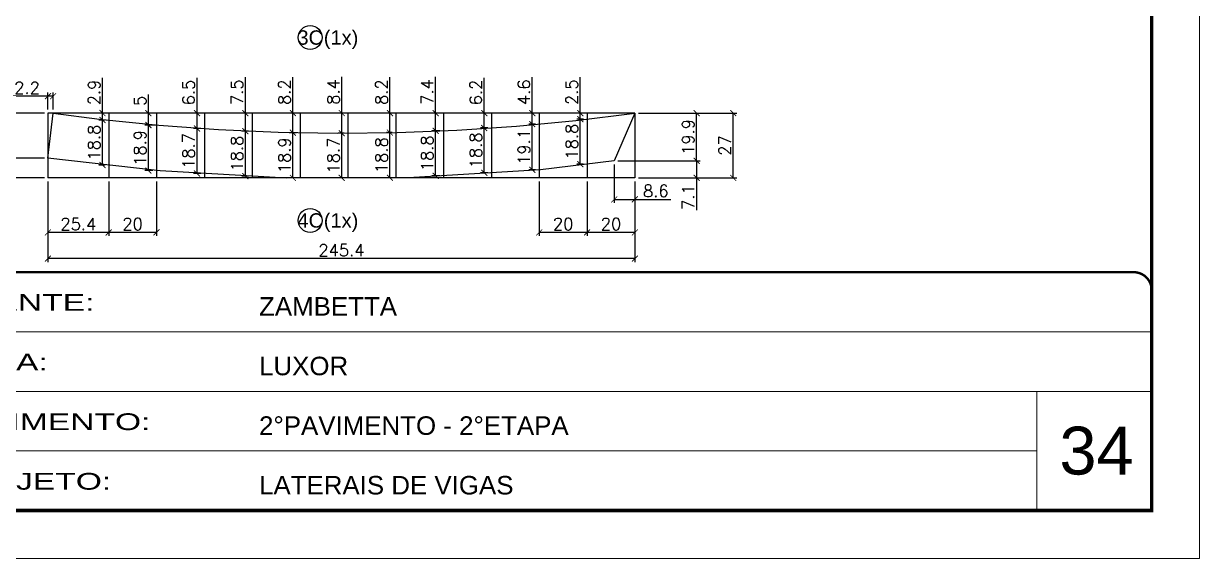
# Model space of a CAD drawing. Extents: x -15895 to 12929, y -2522 to 15173.
# Drawn here: x 5396 to 6379, y 4369 to 4816 of the extents above; entities that cross this region are included whole.
import ezdxf
from ezdxf.enums import TextEntityAlignment as Align

# ---------------------------------------------------------------- set-up
doc = ezdxf.new("R2010")
doc.units = 0
doc.header["$PDMODE"] = 35
doc.header["$PDSIZE"] = -10
doc.linetypes.add('CONTINUO', pattern=[0])
doc.linetypes.add('DASHED', pattern=[0.75, 0.5, -0.25])
for name, color, linetype, lineweight in [('CARIMBO', 255, 'Continuous', 9), ('Folhas', 255, 'Continuous', 9), ('SARRAFO DE PRESSAO', 251, 'DASHED', 9)]:
    doc.layers.add(name, color=color, linetype=linetype, lineweight=lineweight)
doc.layers.add('COTA', color=241, linetype='Continuous')
doc.layers.add('Romaneio', color=10, linetype='Continuous')
doc.styles.add('ARIAL', font='arial.ttf')
doc.styles.add('Romans', font='romans.shx')
doc.styles.add('Tecnologia', font='')
doc.styles.get('Tecnologia').set_extended_font_data('Forgotten Futurist')
doc.dimstyles.new('Cota Seção (2x)', dxfattribs={"dimtxt": 10, "dimasz": 5, "dimexe": 3, "dimexo": 3, "dimgap": 2, "dimtad": 3, "dimdec": 1, "dimlfac": 0.5, "dimzin": 12, "dimdsep": 46, "dimtxsty": 'Romans', "dimblk": 'ARCHTICK', "dimcen": 0, "dimclrd": 4, "dimclre": 4, "dimclrt": 1, "dimadec": 1, "dimazin": 3, "dimtfac": 1, "dimtdec": 1, "dimtmove": 0, "dimatfit": 3, "dimldrblk": 'OBLIQUE', "dimfxl": 1, "dimtolj": 1, "dimtzin": 12, "dimarcsym": 0})

# ---------------------------------------------------------------- blocks, each defined once
blk = doc.blocks.new('9999999999')
at = {"color": 30, "linetype": 'CONTINUO'}
for p, q in [((98564.56, 34379.64), (99583.98, 34379.64)), ((98564.56, 34329.83), (99487.98, 34329.83)), ((99583.98, 34329.83), (99487.98, 34329.83)), ((99487.98, 34329.83), (99487.98, 34230.21)), ((98564.56, 34280.02), (99487.98, 34280.02))]:
    blk.add_line(p, q, dxfattribs=at)
at = {"color": 30, "linetype": 'CONTINUO', "const_width": 2}
blk.add_lwpolyline([(99583.98, 34230.21), (99583.98, 34414.45, 0.414214), (99568.98, 34429.45), (98228.98, 34429.45, 0.414214), (98213.98, 34414.45), (98213.98, 34245.21, 0.414214), (98228.98, 34230.21), (99583.98, 34230.21)], format="xyb", dxfattribs=at)
at = {"layer": 'Folhas'}
blk.add_lwpolyline([(98138.98, 34190.21), (99623.98, 34190.21), (99623.98, 35240.21), (98138.98, 35240.21)], close=True, dxfattribs=at)
at = {"layer": 'Folhas', "color": 30, "const_width": 3}
blk.add_lwpolyline([(98213.98, 34230.21), (99583.98, 34230.21), (99583.98, 35200.21), (98213.98, 35200.21)], close=True, dxfattribs=at)
at = {"color": 7, "linetype": 'Continuous', "ltscale": 5, "style": 'ARIAL'}
for s, height, p in [('ZAMBETTA', 15.483, (98837.68, 34393.13)), ('LUXOR', 15.483, (98837.68, 34343.32)), ('2°PAVIMENTO - 2°ETAPA', 15.4829, (98837.68, 34293.51)), ('LATERAIS DE VIGAS', 15.4829, (98837.68, 34243.7))]:
    blk.add_text(s, height=height, dxfattribs=at).set_placement(p)
at = {"layer": 'Folhas', "color": 7, "style": 'Tecnologia', "width": 1.5}
for s, p in [('CLIENTE:', (98573.65, 34397.17)), ('OBRA:', (98573.65, 34347.31)), ('PAVIMENTO:', (98573.65, 34297.5)), ('PROJETO:', (98573.65, 34247.69))]:
    blk.add_text(s, height=14, dxfattribs=at).set_placement(p)
blk = doc.blocks.new('_ArchTick')
at = {"color": 0, "linetype": 'ByBlock', "const_width": 0.15}
blk.add_lwpolyline([(-0.5, -0.5), (0.5, 0.5)], dxfattribs=at)
blk = doc.blocks.new('*D1652')
at = {"layer": 'COTA', "color": 4, "lineweight": -2, "transparency": 16777216}
for p, q in [((5416.56, 4684.33), (5416.56, 4616.85)), ((5907.33, 4684.33), (5907.33, 4616.85)), ((5907.33, 4619.85), (5416.56, 4619.85))]:
    blk.add_line(p, q, dxfattribs=at)
at = {"layer": 'Defpoints', "color": 0, "transparency": 16777216}
for p in [(5416.56, 4687.33), (5907.33, 4687.33), (5416.56, 4619.85)]:
    blk.add_point(p, dxfattribs=at)
at = {"layer": 'COTA', "color": 4, "lineweight": -2, "transparency": 16777216, "xscale": 5, "yscale": 5, "zscale": 5, "rotation": 180}
blk.add_blockref('_ArchTick', (5416.56, 4619.85), dxfattribs=at)
at = {"layer": 'COTA', "color": 4, "lineweight": -2, "transparency": 16777216, "xscale": 5, "yscale": 5, "zscale": 5}
blk.add_blockref('_ArchTick', (5907.33, 4619.85), dxfattribs=at)
at = {"layer": 'COTA', "color": 1, "transparency": 16777216, "insert": (5661.95, 4626.85), "char_height": 10, "attachment_point": 5, "style": 'Romans'}
blk.add_mtext('\\A1;245.4', dxfattribs=at)
blk = doc.blocks.new('_Oblique')
at = {"color": 0, "linetype": 'ByBlock', "lineweight": -2}
blk.add_line((-0.5, -0.5), (0.5, 0.5), dxfattribs=at)
blk = doc.blocks.new('*D1653')
at = {"layer": 'COTA', "color": 4, "lineweight": -2, "transparency": 16777216}
for p, q in [((5867.33, 4684.33), (5867.33, 4638.74)), ((5907.33, 4684.33), (5907.33, 4638.74)), ((5907.33, 4641.74), (5867.33, 4641.74))]:
    blk.add_line(p, q, dxfattribs=at)
at = {"layer": 'Defpoints', "color": 0, "transparency": 16777216}
for p in [(5867.33, 4687.33), (5907.33, 4687.33), (5867.33, 4641.74)]:
    blk.add_point(p, dxfattribs=at)
at = {"layer": 'COTA', "color": 4, "lineweight": -2, "transparency": 16777216, "xscale": 5, "yscale": 5, "zscale": 5, "rotation": 180}
blk.add_blockref('_ArchTick', (5867.33, 4641.74), dxfattribs=at)
at = {"layer": 'COTA', "color": 4, "lineweight": -2, "transparency": 16777216, "xscale": 5, "yscale": 5, "zscale": 5}
blk.add_blockref('_ArchTick', (5907.33, 4641.74), dxfattribs=at)
at = {"layer": 'COTA', "color": 1, "transparency": 16777216, "insert": (5887.33, 4648.74), "char_height": 10, "attachment_point": 5, "style": 'Romans'}
blk.add_mtext('\\A1;20', dxfattribs=at)
blk = doc.blocks.new('*D1654')
at = {"layer": 'COTA', "color": 4, "lineweight": -2, "transparency": 16777216}
for p, q in [((5827.33, 4684.33), (5827.33, 4638.74)), ((5867.33, 4684.33), (5867.33, 4638.74)), ((5867.33, 4641.74), (5827.33, 4641.74))]:
    blk.add_line(p, q, dxfattribs=at)
at = {"layer": 'Defpoints', "color": 0, "transparency": 16777216}
for p in [(5827.33, 4687.33), (5867.33, 4687.33), (5827.33, 4641.74)]:
    blk.add_point(p, dxfattribs=at)
at = {"layer": 'COTA', "color": 4, "lineweight": -2, "transparency": 16777216, "xscale": 5, "yscale": 5, "zscale": 5, "rotation": 180}
blk.add_blockref('_ArchTick', (5827.33, 4641.74), dxfattribs=at)
at = {"layer": 'COTA', "color": 4, "lineweight": -2, "transparency": 16777216, "xscale": 5, "yscale": 5, "zscale": 5}
blk.add_blockref('_ArchTick', (5867.33, 4641.74), dxfattribs=at)
at = {"layer": 'COTA', "color": 1, "transparency": 16777216, "insert": (5847.33, 4648.74), "char_height": 10, "attachment_point": 5, "style": 'Romans'}
blk.add_mtext('\\A1;20', dxfattribs=at)
blk = doc.blocks.new('*D1669')
at = {"layer": 'COTA', "color": 4, "lineweight": -2, "transparency": 16777216}
for p, q in [((5467.33, 4684.33), (5467.33, 4638.74)), ((5507.33, 4684.33), (5507.33, 4638.74)), ((5507.33, 4641.74), (5467.33, 4641.74))]:
    blk.add_line(p, q, dxfattribs=at)
at = {"layer": 'Defpoints', "color": 0, "transparency": 16777216}
for p in [(5467.33, 4687.33), (5507.33, 4687.33), (5467.33, 4641.74)]:
    blk.add_point(p, dxfattribs=at)
at = {"layer": 'COTA', "color": 4, "lineweight": -2, "transparency": 16777216, "xscale": 5, "yscale": 5, "zscale": 5, "rotation": 180}
blk.add_blockref('_ArchTick', (5467.33, 4641.74), dxfattribs=at)
at = {"layer": 'COTA', "color": 4, "lineweight": -2, "transparency": 16777216, "xscale": 5, "yscale": 5, "zscale": 5}
blk.add_blockref('_ArchTick', (5507.33, 4641.74), dxfattribs=at)
at = {"layer": 'COTA', "color": 1, "transparency": 16777216, "insert": (5487.33, 4648.74), "char_height": 10, "attachment_point": 5, "style": 'Romans'}
blk.add_mtext('\\A1;20', dxfattribs=at)
blk = doc.blocks.new('*D1670')
at = {"layer": 'COTA', "color": 4, "lineweight": -2, "transparency": 16777216}
for p, q in [((5416.56, 4684.33), (5416.56, 4638.74)), ((5467.33, 4684.33), (5467.33, 4638.74)), ((5467.33, 4641.74), (5416.56, 4641.74))]:
    blk.add_line(p, q, dxfattribs=at)
at = {"layer": 'Defpoints', "color": 0, "transparency": 16777216}
for p in [(5416.56, 4687.33), (5467.33, 4687.33), (5416.56, 4641.74)]:
    blk.add_point(p, dxfattribs=at)
at = {"layer": 'COTA', "color": 4, "lineweight": -2, "transparency": 16777216, "xscale": 5, "yscale": 5, "zscale": 5, "rotation": 180}
blk.add_blockref('_ArchTick', (5416.56, 4641.74), dxfattribs=at)
at = {"layer": 'COTA', "color": 4, "lineweight": -2, "transparency": 16777216, "xscale": 5, "yscale": 5, "zscale": 5}
blk.add_blockref('_ArchTick', (5467.33, 4641.74), dxfattribs=at)
at = {"layer": 'COTA', "color": 1, "transparency": 16777216, "insert": (5441.95, 4648.74), "char_height": 10, "attachment_point": 5, "style": 'Romans'}
blk.add_mtext('\\A1;25.4', dxfattribs=at)
blk = doc.blocks.new('*D1671')
at = {"layer": 'COTA', "color": 4, "lineweight": -2, "transparency": 16777216}
for p, q in [((5893.09, 4701.55), (5961.91, 4701.55)), ((5958.91, 4701.55), (5958.91, 4687.33)), ((5910.33, 4687.33), (5961.91, 4687.33)), ((5958.91, 4687.33), (5958.91, 4660.23))]:
    blk.add_line(p, q, dxfattribs=at)
at = {"layer": 'Defpoints', "color": 0, "transparency": 16777216}
for p in [(5890.09, 4701.55), (5907.33, 4687.33), (5958.91, 4687.33)]:
    blk.add_point(p, dxfattribs=at)
at = {"layer": 'COTA', "color": 4, "lineweight": -2, "transparency": 16777216, "xscale": 5, "yscale": 5, "zscale": 5}
for p, rotation in [((5958.91, 4701.55), 90), ((5958.91, 4687.33), 270)]:
    blk.add_blockref('_ArchTick', p, dxfattribs=dict(at, rotation=rotation))
at = {"layer": 'COTA', "color": 1, "transparency": 16777216, "insert": (5951.91, 4671.28), "char_height": 10, "attachment_point": 5, "rotation": 90, "style": 'Romans'}
blk.add_mtext('\\A1;7.1', dxfattribs=at)
blk = doc.blocks.new('*D1672')
at = {"layer": 'COTA', "color": 4, "lineweight": -2, "transparency": 16777216}
for p, q in [((5910.33, 4741.41), (5961.91, 4741.41)), ((5958.91, 4701.55), (5958.91, 4741.41)), ((5893.09, 4701.55), (5961.91, 4701.55))]:
    blk.add_line(p, q, dxfattribs=at)
at = {"layer": 'Defpoints', "color": 0, "transparency": 16777216}
for p in [(5907.33, 4741.41), (5958.91, 4741.41), (5890.09, 4701.55)]:
    blk.add_point(p, dxfattribs=at)
at = {"layer": 'COTA', "color": 4, "lineweight": -2, "transparency": 16777216, "xscale": 5, "yscale": 5, "zscale": 5}
for p, rotation in [((5958.91, 4741.41), 90), ((5958.91, 4701.55), 270)]:
    blk.add_blockref('_ArchTick', p, dxfattribs=dict(at, rotation=rotation))
at = {"layer": 'COTA', "color": 1, "transparency": 16777216, "insert": (5951.91, 4721.48), "char_height": 10, "attachment_point": 5, "rotation": 90, "style": 'Romans'}
blk.add_mtext('\\A1;19.9', dxfattribs=at)
blk = doc.blocks.new('*D1673')
at = {"layer": 'COTA', "color": 4, "lineweight": -2, "transparency": 16777216}
for p, q in [((5890.09, 4698.55), (5890.09, 4666.36)), ((5907.33, 4684.33), (5907.33, 4666.36)), ((5890.09, 4669.36), (5907.33, 4669.36)), ((5907.33, 4669.36), (5937.28, 4669.36))]:
    blk.add_line(p, q, dxfattribs=at)
at = {"layer": 'Defpoints', "color": 0, "transparency": 16777216}
for p in [(5890.09, 4701.55), (5907.33, 4687.33), (5907.33, 4669.36)]:
    blk.add_point(p, dxfattribs=at)
at = {"layer": 'COTA', "color": 4, "lineweight": -2, "transparency": 16777216, "xscale": 5, "yscale": 5, "zscale": 5, "rotation": 180}
blk.add_blockref('_ArchTick', (5890.09, 4669.36), dxfattribs=at)
at = {"layer": 'COTA', "color": 4, "lineweight": -2, "transparency": 16777216, "xscale": 5, "yscale": 5, "zscale": 5}
blk.add_blockref('_ArchTick', (5907.33, 4669.36), dxfattribs=at)
at = {"layer": 'COTA', "color": 1, "transparency": 16777216, "insert": (5924.81, 4676.36), "char_height": 10, "attachment_point": 5, "style": 'Romans'}
blk.add_mtext('\\A1;8.6', dxfattribs=at)
blk = doc.blocks.new('*D1674')
at = {"layer": 'COTA', "color": 4, "lineweight": -2, "transparency": 16777216}
for p, q in [((5864.33, 4736.42), (5858.63, 4736.42)), ((5861.63, 4698.79), (5861.63, 4736.42)), ((5864.33, 4698.79), (5858.63, 4698.79))]:
    blk.add_line(p, q, dxfattribs=at)
at = {"layer": 'Defpoints', "color": 0, "transparency": 16777216}
for p in [(5861.63, 4736.42), (5867.33, 4736.42), (5867.33, 4698.79)]:
    blk.add_point(p, dxfattribs=at)
at = {"layer": 'COTA', "color": 4, "lineweight": -2, "transparency": 16777216, "xscale": 5, "yscale": 5, "zscale": 5}
for p, rotation in [((5861.63, 4736.42), 90), ((5861.63, 4698.79), 270)]:
    blk.add_blockref('_ArchTick', p, dxfattribs=dict(at, rotation=rotation))
at = {"layer": 'COTA', "color": 1, "transparency": 16777216, "insert": (5854.63, 4717.6), "char_height": 10, "attachment_point": 5, "rotation": 90, "style": 'Romans'}
blk.add_mtext('\\A1;18.8', dxfattribs=at)
blk = doc.blocks.new('*D1675')
at = {"layer": 'COTA', "color": 4, "lineweight": -2, "transparency": 16777216}
for p, q in [((5861.63, 4741.41), (5861.63, 4771.36)), ((5864.33, 4741.41), (5858.63, 4741.41)), ((5861.63, 4736.42), (5861.63, 4741.41)), ((5864.33, 4736.42), (5858.63, 4736.42))]:
    blk.add_line(p, q, dxfattribs=at)
at = {"layer": 'Defpoints', "color": 0, "transparency": 16777216}
for p in [(5861.63, 4741.41), (5867.33, 4741.41), (5867.33, 4736.42)]:
    blk.add_point(p, dxfattribs=at)
at = {"layer": 'COTA', "color": 4, "lineweight": -2, "transparency": 16777216, "xscale": 5, "yscale": 5, "zscale": 5}
for p, rotation in [((5861.63, 4741.41), 90), ((5861.63, 4736.42), 270)]:
    blk.add_blockref('_ArchTick', p, dxfattribs=dict(at, rotation=rotation))
at = {"layer": 'COTA', "color": 1, "transparency": 16777216, "insert": (5854.63, 4758.89), "char_height": 10, "attachment_point": 5, "rotation": 90, "style": 'Romans'}
blk.add_mtext('\\A1;2.5', dxfattribs=at)
blk = doc.blocks.new('*D1680')
at = {"layer": 'COTA', "color": 4, "lineweight": -2, "transparency": 16777216}
for p, q in [((5824.33, 4732.3), (5818.54, 4732.3)), ((5821.54, 4694), (5821.54, 4732.3)), ((5824.33, 4694), (5818.54, 4694))]:
    blk.add_line(p, q, dxfattribs=at)
at = {"layer": 'Defpoints', "color": 0, "transparency": 16777216}
for p in [(5821.54, 4732.3), (5827.33, 4732.3), (5827.33, 4694)]:
    blk.add_point(p, dxfattribs=at)
at = {"layer": 'COTA', "color": 4, "lineweight": -2, "transparency": 16777216, "xscale": 5, "yscale": 5, "zscale": 5}
for p, rotation in [((5821.54, 4732.3), 90), ((5821.54, 4694), 270)]:
    blk.add_blockref('_ArchTick', p, dxfattribs=dict(at, rotation=rotation))
at = {"layer": 'COTA', "color": 1, "transparency": 16777216, "insert": (5814.54, 4713.15), "char_height": 10, "attachment_point": 5, "rotation": 90, "style": 'Romans'}
blk.add_mtext('\\A1;19.1', dxfattribs=at)
blk = doc.blocks.new('*D1681')
at = {"layer": 'COTA', "color": 4, "lineweight": -2, "transparency": 16777216}
for p, q in [((5821.54, 4741.41), (5821.54, 4771.36)), ((5824.33, 4741.41), (5818.54, 4741.41)), ((5821.54, 4732.3), (5821.54, 4741.41)), ((5824.33, 4732.3), (5818.54, 4732.3))]:
    blk.add_line(p, q, dxfattribs=at)
at = {"layer": 'Defpoints', "color": 0, "transparency": 16777216}
for p in [(5821.54, 4741.41), (5827.33, 4741.41), (5827.33, 4732.3)]:
    blk.add_point(p, dxfattribs=at)
at = {"layer": 'COTA', "color": 4, "lineweight": -2, "transparency": 16777216, "xscale": 5, "yscale": 5, "zscale": 5}
for p, rotation in [((5821.54, 4741.41), 90), ((5821.54, 4732.3), 270)]:
    blk.add_blockref('_ArchTick', p, dxfattribs=dict(at, rotation=rotation))
at = {"layer": 'COTA', "color": 1, "transparency": 16777216, "insert": (5814.54, 4758.89), "char_height": 10, "attachment_point": 5, "rotation": 90, "style": 'Romans'}
blk.add_mtext('\\A1;4.6', dxfattribs=at)
blk = doc.blocks.new('*D1682')
at = {"layer": 'COTA', "color": 4, "lineweight": -2, "transparency": 16777216}
for p, q in [((5784.33, 4729.04), (5778.33, 4729.04)), ((5781.33, 4691.52), (5781.33, 4729.04)), ((5784.33, 4691.52), (5778.33, 4691.52))]:
    blk.add_line(p, q, dxfattribs=at)
at = {"layer": 'Defpoints', "color": 0, "transparency": 16777216}
for p in [(5781.33, 4729.04), (5787.33, 4729.04), (5787.33, 4691.52)]:
    blk.add_point(p, dxfattribs=at)
at = {"layer": 'COTA', "color": 4, "lineweight": -2, "transparency": 16777216, "xscale": 5, "yscale": 5, "zscale": 5}
for p, rotation in [((5781.33, 4729.04), 90), ((5781.33, 4691.52), 270)]:
    blk.add_blockref('_ArchTick', p, dxfattribs=dict(at, rotation=rotation))
at = {"layer": 'COTA', "color": 1, "transparency": 16777216, "insert": (5774.33, 4710.28), "char_height": 10, "attachment_point": 5, "rotation": 90, "style": 'Romans'}
blk.add_mtext('\\A1;18.8', dxfattribs=at)
blk = doc.blocks.new('*D1683')
at = {"layer": 'COTA', "color": 4, "lineweight": -2, "transparency": 16777216}
for p, q in [((5781.33, 4741.41), (5781.33, 4770.89)), ((5784.33, 4741.41), (5778.33, 4741.41)), ((5781.33, 4729.04), (5781.33, 4741.41)), ((5784.33, 4729.04), (5778.33, 4729.04))]:
    blk.add_line(p, q, dxfattribs=at)
at = {"layer": 'Defpoints', "color": 0, "transparency": 16777216}
for p in [(5781.33, 4741.41), (5787.33, 4741.41), (5787.33, 4729.04)]:
    blk.add_point(p, dxfattribs=at)
at = {"layer": 'COTA', "color": 4, "lineweight": -2, "transparency": 16777216, "xscale": 5, "yscale": 5, "zscale": 5}
for p, rotation in [((5781.33, 4741.41), 90), ((5781.33, 4729.04), 270)]:
    blk.add_blockref('_ArchTick', p, dxfattribs=dict(at, rotation=rotation))
at = {"layer": 'COTA', "color": 1, "transparency": 16777216, "insert": (5774.33, 4758.65), "char_height": 10, "attachment_point": 5, "rotation": 90, "style": 'Romans'}
blk.add_mtext('\\A1;6.2', dxfattribs=at)
blk = doc.blocks.new('*D1684')
at = {"layer": 'COTA', "color": 4, "lineweight": -2, "transparency": 16777216}
for p, q in [((5744.33, 4726.64), (5737.66, 4726.64)), ((5740.66, 4689.04), (5740.66, 4726.64)), ((5744.33, 4689.04), (5737.66, 4689.04))]:
    blk.add_line(p, q, dxfattribs=at)
at = {"layer": 'Defpoints', "color": 0, "transparency": 16777216}
for p in [(5740.66, 4726.64), (5747.33, 4726.64), (5747.33, 4689.04)]:
    blk.add_point(p, dxfattribs=at)
at = {"layer": 'COTA', "color": 4, "lineweight": -2, "transparency": 16777216, "xscale": 5, "yscale": 5, "zscale": 5}
for p, rotation in [((5740.66, 4726.64), 90), ((5740.66, 4689.04), 270)]:
    blk.add_blockref('_ArchTick', p, dxfattribs=dict(at, rotation=rotation))
at = {"layer": 'COTA', "color": 1, "transparency": 16777216, "insert": (5733.66, 4707.84), "char_height": 10, "attachment_point": 5, "rotation": 90, "style": 'Romans'}
blk.add_mtext('\\A1;18.8', dxfattribs=at)
blk = doc.blocks.new('*D1664')
at = {"layer": 'COTA', "color": 4, "lineweight": -2, "transparency": 16777216}
for p, q in [((5740.66, 4741.41), (5740.66, 4771.84)), ((5744.33, 4741.41), (5737.66, 4741.41)), ((5740.66, 4726.64), (5740.66, 4741.41)), ((5744.33, 4726.64), (5737.66, 4726.64))]:
    blk.add_line(p, q, dxfattribs=at)
at = {"layer": 'Defpoints', "color": 0, "transparency": 16777216}
for p in [(5740.66, 4741.41), (5747.33, 4741.41), (5747.33, 4726.64)]:
    blk.add_point(p, dxfattribs=at)
at = {"layer": 'COTA', "color": 4, "lineweight": -2, "transparency": 16777216, "xscale": 5, "yscale": 5, "zscale": 5}
for p, rotation in [((5740.66, 4741.41), 90), ((5740.66, 4726.64), 270)]:
    blk.add_blockref('_ArchTick', p, dxfattribs=dict(at, rotation=rotation))
at = {"layer": 'COTA', "color": 1, "transparency": 16777216, "insert": (5733.66, 4759.12), "char_height": 10, "attachment_point": 5, "rotation": 90, "style": 'Romans'}
blk.add_mtext('\\A1;7.4', dxfattribs=at)
blk = doc.blocks.new('*D1665')
at = {"layer": 'COTA', "color": 4, "lineweight": -2, "transparency": 16777216}
for p, q in [((5704.33, 4725.1), (5699.53, 4725.1)), ((5702.53, 4687.45), (5702.53, 4725.1)), ((5704.33, 4687.45), (5699.53, 4687.45))]:
    blk.add_line(p, q, dxfattribs=at)
at = {"layer": 'Defpoints', "color": 0, "transparency": 16777216}
for p in [(5702.53, 4725.1), (5707.33, 4725.1), (5707.33, 4687.45)]:
    blk.add_point(p, dxfattribs=at)
at = {"layer": 'COTA', "color": 4, "lineweight": -2, "transparency": 16777216, "xscale": 5, "yscale": 5, "zscale": 5}
for p, rotation in [((5702.53, 4725.1), 90), ((5702.53, 4687.45), 270)]:
    blk.add_blockref('_ArchTick', p, dxfattribs=dict(at, rotation=rotation))
at = {"layer": 'COTA', "color": 1, "transparency": 16777216, "insert": (5695.53, 4706.27), "char_height": 10, "attachment_point": 5, "rotation": 90, "style": 'Romans'}
blk.add_mtext('\\A1;18.8', dxfattribs=at)
blk = doc.blocks.new('*D1666')
at = {"layer": 'COTA', "color": 4, "lineweight": -2, "transparency": 16777216}
for p, q in [((5702.53, 4741.41), (5702.53, 4771.36)), ((5704.33, 4741.41), (5699.53, 4741.41)), ((5702.53, 4725.1), (5702.53, 4741.41)), ((5704.33, 4725.1), (5699.53, 4725.1))]:
    blk.add_line(p, q, dxfattribs=at)
at = {"layer": 'Defpoints', "color": 0, "transparency": 16777216}
for p in [(5702.53, 4741.41), (5707.33, 4741.41), (5707.33, 4725.1)]:
    blk.add_point(p, dxfattribs=at)
at = {"layer": 'COTA', "color": 4, "lineweight": -2, "transparency": 16777216, "xscale": 5, "yscale": 5, "zscale": 5}
for p, rotation in [((5702.53, 4741.41), 90), ((5702.53, 4725.1), 270)]:
    blk.add_blockref('_ArchTick', p, dxfattribs=dict(at, rotation=rotation))
at = {"layer": 'COTA', "color": 1, "transparency": 16777216, "insert": (5695.53, 4758.89), "char_height": 10, "attachment_point": 5, "rotation": 90, "style": 'Romans'}
blk.add_mtext('\\A1;8.2', dxfattribs=at)
blk = doc.blocks.new('*D1667')
at = {"layer": 'COTA', "color": 4, "lineweight": -2, "transparency": 16777216}
for p, q in [((5664.33, 4724.64), (5659.24, 4724.64)), ((5662.24, 4687.33), (5662.24, 4724.64)), ((5664.33, 4687.33), (5659.24, 4687.33))]:
    blk.add_line(p, q, dxfattribs=at)
at = {"layer": 'Defpoints', "color": 0, "transparency": 16777216}
for p in [(5662.24, 4724.64), (5667.33, 4724.64), (5667.33, 4687.33)]:
    blk.add_point(p, dxfattribs=at)
at = {"layer": 'COTA', "color": 4, "lineweight": -2, "transparency": 16777216, "xscale": 5, "yscale": 5, "zscale": 5}
for p, rotation in [((5662.24, 4724.64), 90), ((5662.24, 4687.33), 270)]:
    blk.add_blockref('_ArchTick', p, dxfattribs=dict(at, rotation=rotation))
at = {"layer": 'COTA', "color": 1, "transparency": 16777216, "insert": (5655.24, 4705.99), "char_height": 10, "attachment_point": 5, "rotation": 90, "style": 'Romans'}
blk.add_mtext('\\A1;18.7', dxfattribs=at)
blk = doc.blocks.new('*D1668')
at = {"layer": 'COTA', "color": 4, "lineweight": -2, "transparency": 16777216}
for p, q in [((5662.24, 4741.41), (5662.24, 4771.84)), ((5664.33, 4741.41), (5659.24, 4741.41)), ((5662.24, 4724.64), (5662.24, 4741.41)), ((5664.33, 4724.64), (5659.24, 4724.64))]:
    blk.add_line(p, q, dxfattribs=at)
at = {"layer": 'Defpoints', "color": 0, "transparency": 16777216}
for p in [(5662.24, 4741.41), (5667.33, 4741.41), (5667.33, 4724.64)]:
    blk.add_point(p, dxfattribs=at)
at = {"layer": 'COTA', "color": 4, "lineweight": -2, "transparency": 16777216, "xscale": 5, "yscale": 5, "zscale": 5}
for p, rotation in [((5662.24, 4741.41), 90), ((5662.24, 4724.64), 270)]:
    blk.add_blockref('_ArchTick', p, dxfattribs=dict(at, rotation=rotation))
at = {"layer": 'COTA', "color": 1, "transparency": 16777216, "insert": (5655.24, 4759.12), "char_height": 10, "attachment_point": 5, "rotation": 90, "style": 'Romans'}
blk.add_mtext('\\A1;8.4', dxfattribs=at)
blk = doc.blocks.new('*D1676')
at = {"layer": 'COTA', "color": 4, "lineweight": -2, "transparency": 16777216}
for p, q in [((5624.33, 4725.08), (5618.33, 4725.08)), ((5621.33, 4687.33), (5621.33, 4725.08)), ((5624.33, 4687.33), (5618.33, 4687.33))]:
    blk.add_line(p, q, dxfattribs=at)
at = {"layer": 'Defpoints', "color": 0, "transparency": 16777216}
for p in [(5621.33, 4725.08), (5627.33, 4725.08), (5627.33, 4687.33)]:
    blk.add_point(p, dxfattribs=at)
at = {"layer": 'COTA', "color": 4, "lineweight": -2, "transparency": 16777216, "xscale": 5, "yscale": 5, "zscale": 5}
for p, rotation in [((5621.33, 4725.08), 90), ((5621.33, 4687.33), 270)]:
    blk.add_blockref('_ArchTick', p, dxfattribs=dict(at, rotation=rotation))
at = {"layer": 'COTA', "color": 1, "transparency": 16777216, "insert": (5614.33, 4706.2), "char_height": 10, "attachment_point": 5, "rotation": 90, "style": 'Romans'}
blk.add_mtext('\\A1;18.9', dxfattribs=at)
blk = doc.blocks.new('*D1677')
at = {"layer": 'COTA', "color": 4, "lineweight": -2, "transparency": 16777216}
for p, q in [((5621.33, 4741.41), (5621.33, 4771.36)), ((5624.33, 4741.41), (5618.33, 4741.41)), ((5621.33, 4725.08), (5621.33, 4741.41)), ((5624.33, 4725.08), (5618.33, 4725.08))]:
    blk.add_line(p, q, dxfattribs=at)
at = {"layer": 'Defpoints', "color": 0, "transparency": 16777216}
for p in [(5621.33, 4741.41), (5627.33, 4741.41), (5627.33, 4725.08)]:
    blk.add_point(p, dxfattribs=at)
at = {"layer": 'COTA', "color": 4, "lineweight": -2, "transparency": 16777216, "xscale": 5, "yscale": 5, "zscale": 5}
for p, rotation in [((5621.33, 4741.41), 90), ((5621.33, 4725.08), 270)]:
    blk.add_blockref('_ArchTick', p, dxfattribs=dict(at, rotation=rotation))
at = {"layer": 'COTA', "color": 1, "transparency": 16777216, "insert": (5614.33, 4758.89), "char_height": 10, "attachment_point": 5, "rotation": 90, "style": 'Romans'}
blk.add_mtext('\\A1;8.2', dxfattribs=at)
blk = doc.blocks.new('*D1678')
at = {"layer": 'COTA', "color": 4, "lineweight": -2, "transparency": 16777216}
for p, q in [((5584.33, 4726.36), (5578.61, 4726.36)), ((5581.61, 4688.78), (5581.61, 4726.36)), ((5584.33, 4688.78), (5578.61, 4688.78))]:
    blk.add_line(p, q, dxfattribs=at)
at = {"layer": 'Defpoints', "color": 0, "transparency": 16777216}
for p in [(5581.61, 4726.36), (5587.33, 4726.36), (5587.33, 4688.78)]:
    blk.add_point(p, dxfattribs=at)
at = {"layer": 'COTA', "color": 4, "lineweight": -2, "transparency": 16777216, "xscale": 5, "yscale": 5, "zscale": 5}
for p, rotation in [((5581.61, 4726.36), 90), ((5581.61, 4688.78), 270)]:
    blk.add_blockref('_ArchTick', p, dxfattribs=dict(at, rotation=rotation))
at = {"layer": 'COTA', "color": 1, "transparency": 16777216, "insert": (5574.61, 4707.57), "char_height": 10, "attachment_point": 5, "rotation": 90, "style": 'Romans'}
blk.add_mtext('\\A1;18.8', dxfattribs=at)
blk = doc.blocks.new('*D1679')
at = {"layer": 'COTA', "color": 4, "lineweight": -2, "transparency": 16777216}
for p, q in [((5581.61, 4741.41), (5581.61, 4771.36)), ((5584.33, 4741.41), (5578.61, 4741.41)), ((5581.61, 4726.36), (5581.61, 4741.41)), ((5584.33, 4726.36), (5578.61, 4726.36))]:
    blk.add_line(p, q, dxfattribs=at)
at = {"layer": 'Defpoints', "color": 0, "transparency": 16777216}
for p in [(5581.61, 4741.41), (5587.33, 4741.41), (5587.33, 4726.36)]:
    blk.add_point(p, dxfattribs=at)
at = {"layer": 'COTA', "color": 4, "lineweight": -2, "transparency": 16777216, "xscale": 5, "yscale": 5, "zscale": 5}
for p, rotation in [((5581.61, 4741.41), 90), ((5581.61, 4726.36), 270)]:
    blk.add_blockref('_ArchTick', p, dxfattribs=dict(at, rotation=rotation))
at = {"layer": 'COTA', "color": 1, "transparency": 16777216, "insert": (5574.61, 4758.89), "char_height": 10, "attachment_point": 5, "rotation": 90, "style": 'Romans'}
blk.add_mtext('\\A1;7.5', dxfattribs=at)
blk = doc.blocks.new('*D1655')
at = {"layer": 'COTA', "color": 4, "lineweight": -2, "transparency": 16777216}
for p, q in [((5544.33, 4728.5), (5538.19, 4728.5)), ((5541.19, 4691), (5541.19, 4728.5)), ((5544.33, 4691), (5538.19, 4691))]:
    blk.add_line(p, q, dxfattribs=at)
at = {"layer": 'Defpoints', "color": 0, "transparency": 16777216}
for p in [(5541.19, 4728.5), (5547.33, 4728.5), (5547.33, 4691)]:
    blk.add_point(p, dxfattribs=at)
at = {"layer": 'COTA', "color": 4, "lineweight": -2, "transparency": 16777216, "xscale": 5, "yscale": 5, "zscale": 5}
for p, rotation in [((5541.19, 4728.5), 90), ((5541.19, 4691), 270)]:
    blk.add_blockref('_ArchTick', p, dxfattribs=dict(at, rotation=rotation))
at = {"layer": 'COTA', "color": 1, "transparency": 16777216, "insert": (5534.19, 4709.75), "char_height": 10, "attachment_point": 5, "rotation": 90, "style": 'Romans'}
blk.add_mtext('\\A1;18.7', dxfattribs=at)
blk = doc.blocks.new('*D1656')
at = {"layer": 'COTA', "color": 4, "lineweight": -2, "transparency": 16777216}
for p, q in [((5541.19, 4741.41), (5541.19, 4770.89)), ((5544.33, 4741.41), (5538.19, 4741.41)), ((5541.19, 4728.5), (5541.19, 4741.41)), ((5544.33, 4728.5), (5538.19, 4728.5))]:
    blk.add_line(p, q, dxfattribs=at)
at = {"layer": 'Defpoints', "color": 0, "transparency": 16777216}
for p in [(5541.19, 4741.41), (5547.33, 4741.41), (5547.33, 4728.5)]:
    blk.add_point(p, dxfattribs=at)
at = {"layer": 'COTA', "color": 4, "lineweight": -2, "transparency": 16777216, "xscale": 5, "yscale": 5, "zscale": 5}
for p, rotation in [((5541.19, 4741.41), 90), ((5541.19, 4728.5), 270)]:
    blk.add_blockref('_ArchTick', p, dxfattribs=dict(at, rotation=rotation))
at = {"layer": 'COTA', "color": 1, "transparency": 16777216, "insert": (5534.19, 4758.65), "char_height": 10, "attachment_point": 5, "rotation": 90, "style": 'Romans'}
blk.add_mtext('\\A1;6.5', dxfattribs=at)
blk = doc.blocks.new('*D1657')
at = {"layer": 'COTA', "color": 4, "lineweight": -2, "transparency": 16777216}
for p, q in [((5506.4, 4731.28), (5497.56, 4731.28)), ((5500.56, 4693.41), (5500.56, 4731.28)), ((5504.33, 4693.41), (5497.56, 4693.41))]:
    blk.add_line(p, q, dxfattribs=at)
at = {"layer": 'Defpoints', "color": 0, "transparency": 16777216}
for p in [(5500.56, 4731.28), (5509.4, 4731.28), (5507.33, 4693.41)]:
    blk.add_point(p, dxfattribs=at)
at = {"layer": 'COTA', "color": 4, "lineweight": -2, "transparency": 16777216, "xscale": 5, "yscale": 5, "zscale": 5}
for p, rotation in [((5500.56, 4731.28), 90), ((5500.56, 4693.41), 270)]:
    blk.add_blockref('_ArchTick', p, dxfattribs=dict(at, rotation=rotation))
at = {"layer": 'COTA', "color": 1, "transparency": 16777216, "insert": (5493.56, 4712.35), "char_height": 10, "attachment_point": 5, "rotation": 90, "style": 'Romans'}
blk.add_mtext('\\A1;18.9', dxfattribs=at)
blk = doc.blocks.new('*D1658')
at = {"layer": 'COTA', "color": 4, "lineweight": -2, "transparency": 16777216}
for p, q in [((5500.56, 4741.41), (5500.56, 4757.08)), ((5504.33, 4741.41), (5497.56, 4741.41)), ((5500.56, 4731.49), (5500.56, 4741.41)), ((5504.33, 4731.49), (5497.56, 4731.49))]:
    blk.add_line(p, q, dxfattribs=at)
at = {"layer": 'Defpoints', "color": 0, "transparency": 16777216}
for p in [(5500.56, 4741.41), (5507.33, 4741.41), (5507.33, 4731.49)]:
    blk.add_point(p, dxfattribs=at)
at = {"layer": 'COTA', "color": 4, "lineweight": -2, "transparency": 16777216, "xscale": 5, "yscale": 5, "zscale": 5}
for p, rotation in [((5500.56, 4741.41), 90), ((5500.56, 4731.49), 270)]:
    blk.add_blockref('_ArchTick', p, dxfattribs=dict(at, rotation=rotation))
at = {"layer": 'COTA', "color": 1, "transparency": 16777216, "insert": (5493.56, 4751.74), "char_height": 10, "attachment_point": 5, "rotation": 90, "style": 'Romans'}
blk.add_mtext('\\A1;5', dxfattribs=at)
blk = doc.blocks.new('*D1659')
at = {"layer": 'COTA', "color": 4, "lineweight": -2, "transparency": 16777216}
for p, q in [((5464.33, 4735.57), (5459.17, 4735.57)), ((5462.17, 4698), (5462.17, 4735.57)), ((5464.33, 4698), (5459.17, 4698))]:
    blk.add_line(p, q, dxfattribs=at)
at = {"layer": 'Defpoints', "color": 0, "transparency": 16777216}
for p in [(5462.17, 4735.57), (5467.33, 4735.57), (5467.33, 4698)]:
    blk.add_point(p, dxfattribs=at)
at = {"layer": 'COTA', "color": 4, "lineweight": -2, "transparency": 16777216, "xscale": 5, "yscale": 5, "zscale": 5}
for p, rotation in [((5462.17, 4735.57), 90), ((5462.17, 4698), 270)]:
    blk.add_blockref('_ArchTick', p, dxfattribs=dict(at, rotation=rotation))
at = {"layer": 'COTA', "color": 1, "transparency": 16777216, "insert": (5455.17, 4716.79), "char_height": 10, "attachment_point": 5, "rotation": 90, "style": 'Romans'}
blk.add_mtext('\\A1;18.8', dxfattribs=at)
blk = doc.blocks.new('*D1660')
at = {"layer": 'COTA', "color": 4, "lineweight": -2, "transparency": 16777216}
for p, q in [((5462.17, 4741.41), (5462.17, 4770.89)), ((5464.33, 4741.41), (5459.17, 4741.41)), ((5462.17, 4735.57), (5462.17, 4741.41)), ((5464.33, 4735.57), (5459.17, 4735.57))]:
    blk.add_line(p, q, dxfattribs=at)
at = {"layer": 'Defpoints', "color": 0, "transparency": 16777216}
for p in [(5462.17, 4741.41), (5467.33, 4741.41), (5467.33, 4735.57)]:
    blk.add_point(p, dxfattribs=at)
at = {"layer": 'COTA', "color": 4, "lineweight": -2, "transparency": 16777216, "xscale": 5, "yscale": 5, "zscale": 5}
for p, rotation in [((5462.17, 4741.41), 90), ((5462.17, 4735.57), 270)]:
    blk.add_blockref('_ArchTick', p, dxfattribs=dict(at, rotation=rotation))
at = {"layer": 'COTA', "color": 1, "transparency": 16777216, "insert": (5455.17, 4758.65), "char_height": 10, "attachment_point": 5, "rotation": 90, "style": 'Romans'}
blk.add_mtext('\\A1;2.9', dxfattribs=at)
blk = doc.blocks.new('*D1661')
at = {"layer": 'COTA', "color": 4, "lineweight": -2, "transparency": 16777216}
for p, q in [((5413.56, 4703.84), (5382.47, 4703.84)), ((5385.47, 4703.84), (5385.47, 4687.33)), ((5413.56, 4687.33), (5382.47, 4687.33)), ((5385.47, 4687.33), (5385.47, 4657.38))]:
    blk.add_line(p, q, dxfattribs=at)
at = {"layer": 'Defpoints', "color": 0, "transparency": 16777216}
for p in [(5416.56, 4703.84), (5385.47, 4687.33), (5416.56, 4687.33)]:
    blk.add_point(p, dxfattribs=at)
at = {"layer": 'COTA', "color": 4, "lineweight": -2, "transparency": 16777216, "xscale": 5, "yscale": 5, "zscale": 5}
for p, rotation in [((5385.47, 4703.84), 90), ((5385.47, 4687.33), 270)]:
    blk.add_blockref('_ArchTick', p, dxfattribs=dict(at, rotation=rotation))
at = {"layer": 'COTA', "color": 1, "transparency": 16777216, "insert": (5378.47, 4669.85), "char_height": 10, "attachment_point": 5, "rotation": 90, "style": 'Romans'}
blk.add_mtext('\\A1;8.3', dxfattribs=at)
blk = doc.blocks.new('*D1662')
at = {"layer": 'COTA', "color": 4, "lineweight": -2, "transparency": 16777216}
for p, q in [((5413.56, 4741.41), (5382.47, 4741.41)), ((5385.47, 4703.84), (5385.47, 4741.41)), ((5413.56, 4703.84), (5382.47, 4703.84))]:
    blk.add_line(p, q, dxfattribs=at)
at = {"layer": 'Defpoints', "color": 0, "transparency": 16777216}
for p in [(5385.47, 4741.41), (5416.56, 4741.41), (5416.56, 4703.84)]:
    blk.add_point(p, dxfattribs=at)
at = {"layer": 'COTA', "color": 4, "lineweight": -2, "transparency": 16777216, "xscale": 5, "yscale": 5, "zscale": 5}
for p, rotation in [((5385.47, 4741.41), 90), ((5385.47, 4703.84), 270)]:
    blk.add_blockref('_ArchTick', p, dxfattribs=dict(at, rotation=rotation))
at = {"layer": 'COTA', "color": 1, "transparency": 16777216, "insert": (5378.47, 4722.62), "char_height": 10, "attachment_point": 5, "rotation": 90, "style": 'Romans'}
blk.add_mtext('\\A1;18.8', dxfattribs=at)
blk = doc.blocks.new('*D1663')
at = {"layer": 'COTA', "color": 4, "lineweight": -2, "transparency": 16777216}
for p, q in [((5416.56, 4755.53), (5386.61, 4755.53)), ((5416.56, 4744.41), (5416.56, 4758.53)), ((5420.88, 4755.53), (5416.56, 4755.53)), ((5420.88, 4744.41), (5420.88, 4758.53))]:
    blk.add_line(p, q, dxfattribs=at)
at = {"layer": 'Defpoints', "color": 0, "transparency": 16777216}
for p in [(5416.56, 4755.53), (5416.56, 4741.41), (5420.88, 4741.41)]:
    blk.add_point(p, dxfattribs=at)
at = {"layer": 'COTA', "color": 4, "lineweight": -2, "transparency": 16777216, "xscale": 5, "yscale": 5, "zscale": 5, "rotation": 180}
blk.add_blockref('_ArchTick', (5416.56, 4755.53), dxfattribs=at)
at = {"layer": 'COTA', "color": 4, "lineweight": -2, "transparency": 16777216, "xscale": 5, "yscale": 5, "zscale": 5}
blk.add_blockref('_ArchTick', (5420.88, 4755.53), dxfattribs=at)
at = {"layer": 'COTA', "color": 1, "transparency": 16777216, "insert": (5399.09, 4762.53), "char_height": 10, "attachment_point": 5, "style": 'Romans'}
blk.add_mtext('\\A1;2.2', dxfattribs=at)
blk = doc.blocks.new('*D1685')
at = {"layer": 'COTA', "color": 4, "lineweight": -2, "transparency": 16777216}
for p, q in [((5910.33, 4741.41), (5992.49, 4741.41)), ((5989.49, 4687.33), (5989.49, 4741.41)), ((5910.33, 4687.33), (5992.49, 4687.33))]:
    blk.add_line(p, q, dxfattribs=at)
at = {"layer": 'Defpoints', "color": 0, "transparency": 16777216}
for p in [(5907.33, 4741.41), (5989.49, 4741.41), (5907.33, 4687.33)]:
    blk.add_point(p, dxfattribs=at)
at = {"layer": 'COTA', "color": 4, "lineweight": -2, "transparency": 16777216, "xscale": 5, "yscale": 5, "zscale": 5}
for p, rotation in [((5989.49, 4741.41), 90), ((5989.49, 4687.33), 270)]:
    blk.add_blockref('_ArchTick', p, dxfattribs=dict(at, rotation=rotation))
at = {"layer": 'COTA', "color": 1, "transparency": 16777216, "insert": (5982.49, 4714.37), "char_height": 10, "attachment_point": 5, "rotation": 90, "style": 'Romans'}
blk.add_mtext('\\A1;27', dxfattribs=at)

msp = doc.modelspace()

# ---------------------------------------------------------------- linework, layer by layer
at = {"linetype": 'Continuous'}
msp.add_lwpolyline([(5459.79, 4736.34), (5509.4, 4731.28), (5559.13, 4727.63), (5608.94, 4725.39), (5658.79, 4724.55), (5708.65, 4725.11), (5758.47, 4727.08), (5808.22, 4730.46), (5857.85, 4735.24), (5907.33, 4741.41), (5890.09, 4701.55), (5828.4, 4694.07), (5722.45, 4687.5), (5616.3, 4687.16), (5510.3, 4693.06), (5416.56, 4703.84), (5420.88, 4741.41)], close=True, dxfattribs=at)
at = {"layer": 'COTA'}
for p, q in [((5907.33, 4741.41), (5416.56, 4741.41)), ((5416.56, 4741.41), (5416.56, 4687.33)), ((5467.33, 4741.41), (5467.33, 4687.33)), ((5507.33, 4741.41), (5507.33, 4687.33)), ((5547.33, 4741.41), (5547.33, 4687.33)), ((5587.33, 4741.41), (5587.33, 4687.33)), ((5627.33, 4741.41), (5627.33, 4687.2)), ((5667.33, 4741.41), (5667.33, 4687.32)), ((5707.33, 4741.41), (5707.33, 4687.33)), ((5747.33, 4741.41), (5747.33, 4687.33)), ((5787.33, 4741.41), (5787.33, 4687.33)), ((5827.33, 4741.41), (5827.33, 4687.33)), ((5867.33, 4741.41), (5867.33, 4687.33)), ((5907.33, 4741.41), (5907.33, 4687.33)), ((5907.33, 4687.33), (5416.56, 4687.33))]:
    msp.add_line(p, q, dxfattribs=at)
at = {"layer": 'Romaneio', "color": 1, "linetype": 'ByBlock'}
for centre in [(5635.87, 4804.6), (5635.87, 4651.73)]:
    msp.add_circle(centre, 10, dxfattribs=at)

# ---------------------------------------------------------------- block references
at = {"layer": 'SARRAFO DE PRESSAO', "color": 6, "linetype": 'ByBlock'}
msp.add_blockref('9999999999', (-93244.61, -29820.95), dxfattribs=at)

# ---------------------------------------------------------------- texts
at = {"layer": 'CARIMBO', "style": 'ARIAL'}
msp.add_text('34', height=40, dxfattribs=at).set_placement((6262.23, 4439.4))
at = {"layer": 'Romaneio', "color": 255, "linetype": 'ByBlock', "style": 'ARIAL'}
for s, p in [('3C', (5635.87, 4804.6)), ('(1x)', (5661.62, 4804.6)), ('4C', (5635.87, 4651.73)), ('(1x)', (5661.62, 4651.73))]:
    msp.add_text(s, height=12, dxfattribs=at).set_placement(p, align=Align.MIDDLE_CENTER)

# ---------------------------------------------------------------- dimensions: what is measured, and where the dimension line sits
at = {"layer": 'COTA'}
for base, p1, p2, angle, picture, middle in [((5416.56, 4755.53), (5420.88, 4741.41), (5416.56, 4741.41), 180, '*D1663', (5399.09, 4762.53)), ((5462.17, 4741.41), (5467.33, 4735.57), (5467.33, 4741.41), 90, '*D1660', (5455.17, 4758.65)), ((5541.19, 4741.41), (5547.33, 4728.5), (5547.33, 4741.41), 90, '*D1656', (5534.19, 4758.65)), ((5581.61, 4741.41), (5587.33, 4726.36), (5587.33, 4741.41), 90, '*D1679', (5574.61, 4758.89)), ((5621.33, 4741.41), (5627.33, 4725.08), (5627.33, 4741.41), 90, '*D1677', (5614.33, 4758.89)), ((5662.24, 4741.41), (5667.33, 4724.64), (5667.33, 4741.41), 90, '*D1668', (5655.24, 4759.12)), ((5702.53, 4741.41), (5707.33, 4725.1), (5707.33, 4741.41), 90, '*D1666', (5695.53, 4758.89)), ((5740.66, 4741.41), (5747.33, 4726.64), (5747.33, 4741.41), 90, '*D1664', (5733.66, 4759.12)), ((5781.33, 4741.41), (5787.33, 4729.04), (5787.33, 4741.41), 90, '*D1683', (5774.33, 4758.65)), ((5821.54, 4741.41), (5827.33, 4732.3), (5827.33, 4741.41), 90, '*D1681', (5814.54, 4758.89)), ((5861.63, 4741.41), (5867.33, 4736.42), (5867.33, 4741.41), 90, '*D1675', (5854.63, 4758.89)), ((5500.56, 4741.41), (5507.33, 4731.49), (5507.33, 4741.41), 90, '*D1658', (5493.56, 4751.74)), ((5385.47, 4741.41), (5416.56, 4703.84), (5416.56, 4741.41), 90, '*D1662', (5378.47, 4722.62)), ((5958.91, 4741.41), (5890.09, 4701.55), (5907.33, 4741.41), 90, '*D1672', (5951.91, 4721.48)), ((5989.49, 4741.41), (5907.33, 4687.33), (5907.33, 4741.41), 90, '*D1685', (5982.49, 4714.37)), ((5462.17, 4735.57), (5467.33, 4698), (5467.33, 4735.57), 90, '*D1659', (5455.17, 4716.79)), ((5500.56, 4731.28), (5507.33, 4693.41), (5509.4, 4731.28), 90, '*D1657', (5493.56, 4712.35)), ((5541.1934, 4728.5001), (5547.3324, 4691.0026), (5547.3324, 4728.5001), 90, '*D1655', (5534.1934, 4709.7514)), ((5740.66, 4726.64), (5747.33, 4689.04), (5747.33, 4726.64), 90, '*D1684', (5733.66, 4707.84)), ((5781.33, 4729.04), (5787.33, 4691.52), (5787.33, 4729.04), 90, '*D1682', (5774.33, 4710.28)), ((5821.545, 4732.2982), (5827.3324, 4694.002), (5827.3324, 4732.2982), 90, '*D1680', (5814.545, 4713.1501)), ((5861.63, 4736.42), (5867.33, 4698.79), (5867.33, 4736.42), 90, '*D1674', (5854.63, 4717.6)), ((5581.61, 4726.36), (5587.33, 4688.78), (5587.33, 4726.36), 90, '*D1678', (5574.61, 4707.57)), ((5621.33, 4725.08), (5627.33, 4687.33), (5627.33, 4725.08), 90, '*D1676', (5614.33, 4706.2)), ((5662.24, 4724.64), (5667.33, 4687.33), (5667.33, 4724.64), 90, '*D1667', (5655.24, 4705.99)), ((5702.53, 4725.1), (5707.33, 4687.45), (5707.33, 4725.1), 90, '*D1665', (5695.53, 4706.27)), ((5385.47, 4687.33), (5416.56, 4703.84), (5416.56, 4687.33), 90, '*D1661', (5378.47, 4669.85)), ((5907.33, 4669.36), (5890.09, 4701.55), (5907.33, 4687.33), 180, '*D1673', (5924.81, 4676.36)), ((5958.91, 4687.33), (5890.09, 4701.55), (5907.33, 4687.33), 90, '*D1671', (5951.91, 4671.28)), ((5416.56, 4619.85), (5907.33, 4687.33), (5416.56, 4687.33), 180, '*D1652', (5661.95, 4626.85)), ((5467.33, 4641.74), (5507.33, 4687.33), (5467.33, 4687.33), 180, '*D1669', (5487.33, 4648.74)), ((5827.33, 4641.74), (5867.33, 4687.33), (5827.33, 4687.33), 180, '*D1654', (5847.33, 4648.74)), ((5867.33, 4641.74), (5907.33, 4687.33), (5867.33, 4687.33), 180, '*D1653', (5887.33, 4648.74))]:
    dim = msp.add_linear_dim(base=base, p1=p1, p2=p2, angle=angle, dimstyle='Cota Seção (2x)', dxfattribs=at)
    dim.commit()
    dim.dimension.update_dxf_attribs({"geometry": picture, "text_midpoint": middle})
dim = msp.add_linear_dim(base=(5416.56, 4641.74), p1=(5467.33, 4687.33), p2=(5416.56, 4687.33), angle=180, dimstyle='Cota Seção (2x)', override={"dimtmove": 1}, dxfattribs=at)
dim.commit()
dim.dimension.update_dxf_attribs({"geometry": '*D1670', "text_midpoint": (5441.95, 4648.74)})

doc.saveas('drawing.dxf')
